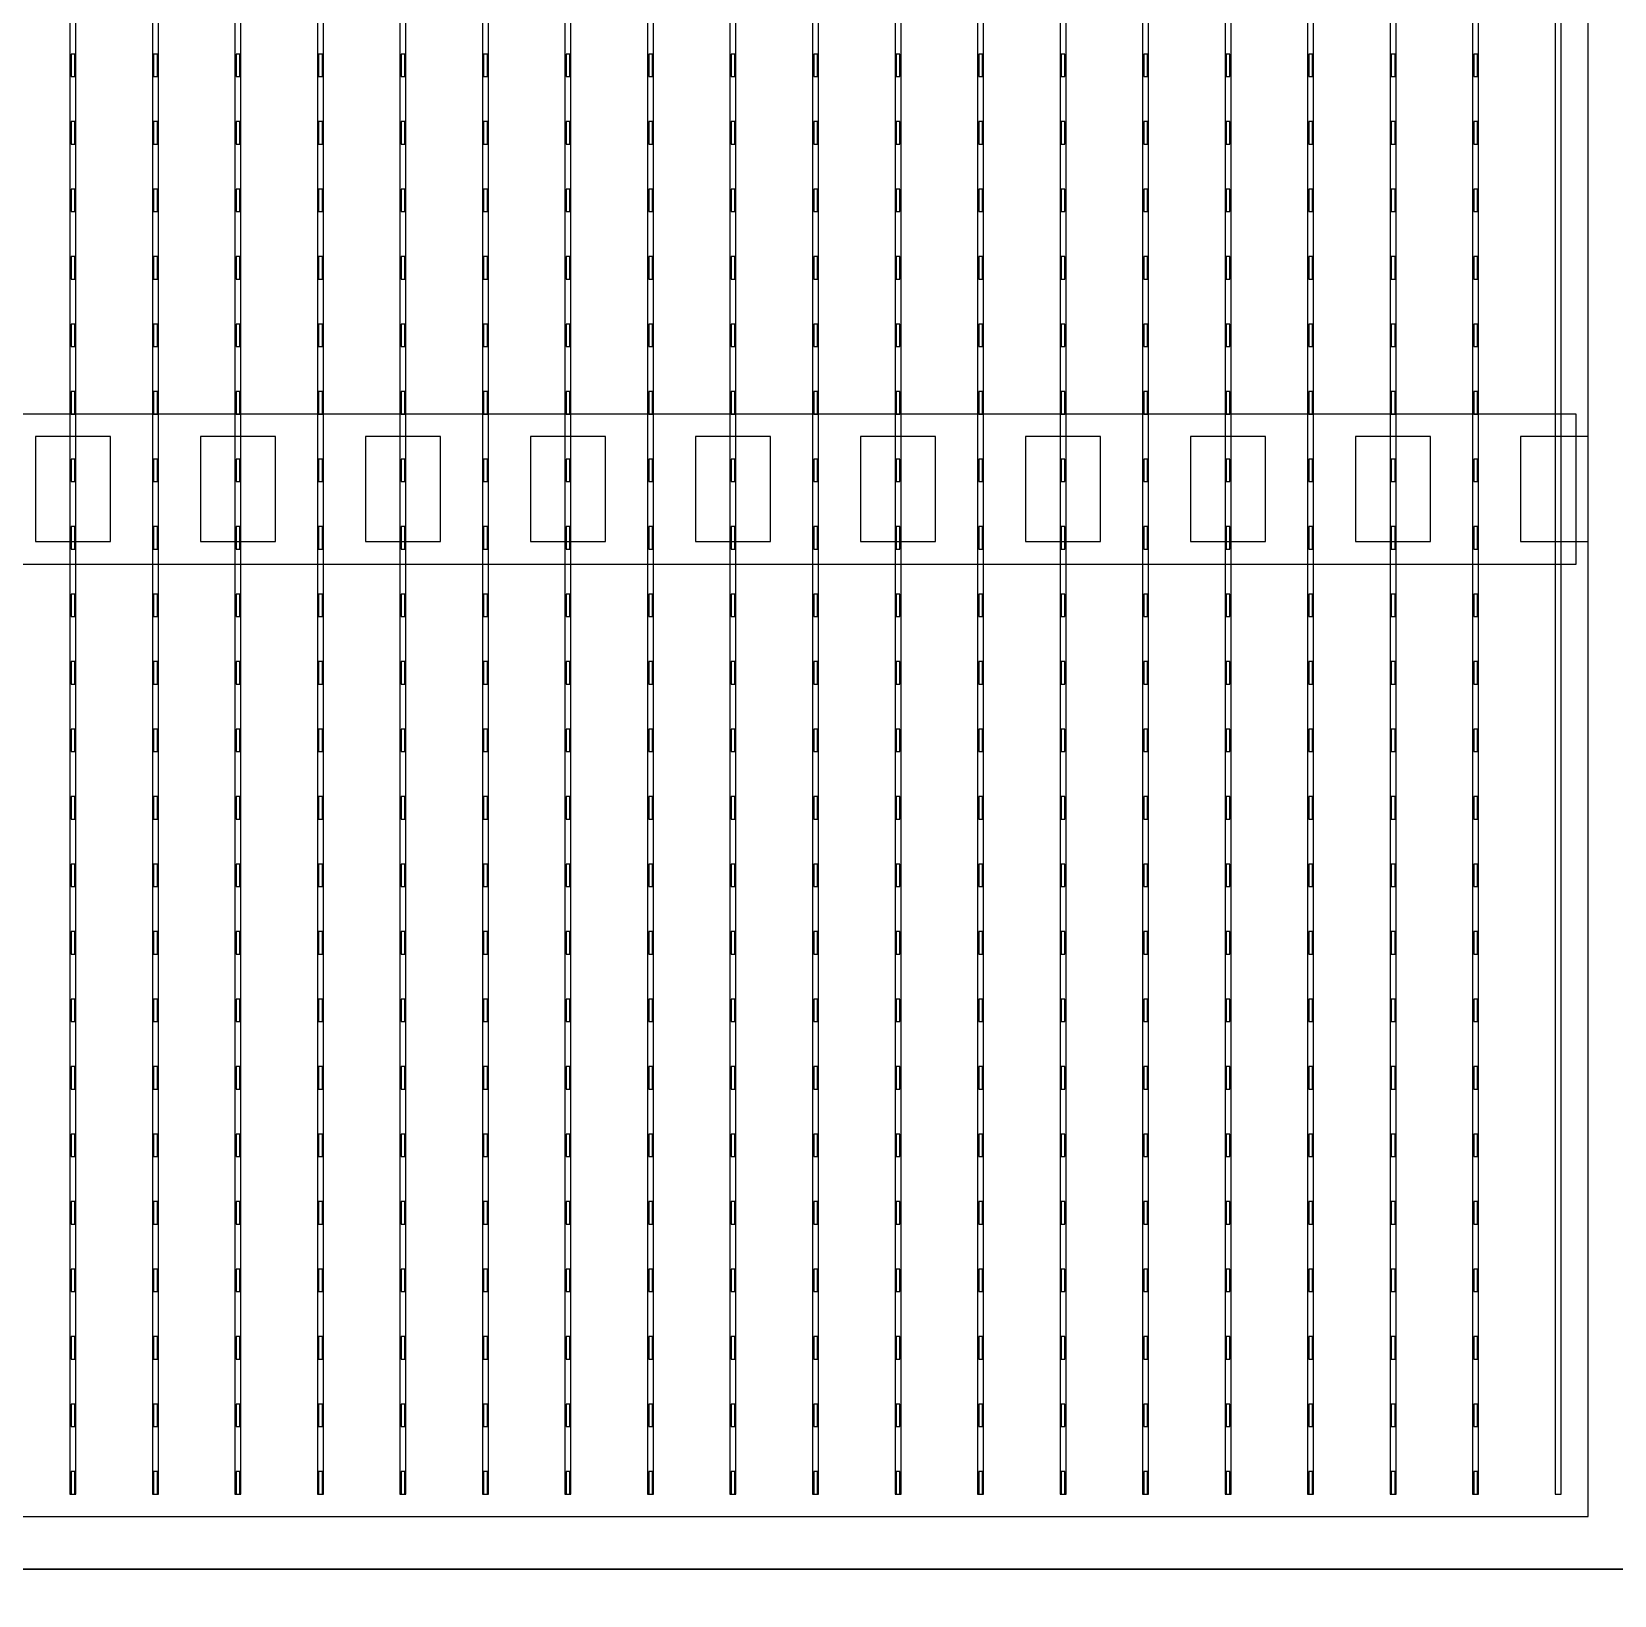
# Model space of a CAD drawing. Header units: millimetres. Extents: x -18 to 142, y -7 to 153.
# Drawn here: x 9.64 to 20.2, y 41.12 to 51.55 of the extents above; entities that cross this region are included whole.
import ezdxf

# ---------------------------------------------------------------- set-up
doc = ezdxf.new("R2010")
doc.units = ezdxf.units.MM
for name, color, linetype in [('BUSBARS', 3, 'Continuous'), ('CELLS', 5, 'Continuous'), ('CONTACT_PADS', 2, 'Continuous'), ('DICING', 4, 'Continuous'), ('FINGERS', 1, 'Continuous'), ('INSULATION', 2, 'Continuous')]:
    doc.layers.add(name, color=color, linetype=linetype)

msp = doc.modelspace()

# ---------------------------------------------------------------- linework, layer by layer
at = {"layer": 'BUSBARS'}
msp.add_lwpolyline([(19.94, 48), (19.94, 49), (-0.1, 49), (-0.1, 48), (19.94, 48)], close=True, dxfattribs=at)
at = {"layer": 'CELLS'}
for points in [[(20.37, 41.3), (20.37, 62.2), (-0.53, 62.2), (-0.53, 41.3), (20.37, 41.3)], [(20.37, 20.4), (20.37, 41.3), (-0.53, 41.3), (-0.53, 20.4), (20.37, 20.4)]]:
    msp.add_lwpolyline(points, close=True, dxfattribs=at)
at = {"layer": 'CONTACT_PADS'}
for points in [[(9.933, 51.25), (9.933, 51.4), (9.908, 51.4), (9.908, 51.25), (9.933, 51.25)], [(10.483, 51.25), (10.483, 51.4), (10.458, 51.4), (10.458, 51.25), (10.483, 51.25)], [(11.033, 51.25), (11.033, 51.4), (11.008, 51.4), (11.008, 51.25), (11.033, 51.25)], [(11.583, 51.25), (11.583, 51.4), (11.558, 51.4), (11.558, 51.25), (11.583, 51.25)], [(12.133, 51.25), (12.133, 51.4), (12.108, 51.4), (12.108, 51.25), (12.133, 51.25)], [(12.683, 51.25), (12.683, 51.4), (12.658, 51.4), (12.658, 51.25), (12.683, 51.25)], [(13.233, 51.25), (13.233, 51.4), (13.208, 51.4), (13.208, 51.25), (13.233, 51.25)], [(13.783, 51.25), (13.783, 51.4), (13.758, 51.4), (13.758, 51.25), (13.783, 51.25)], [(14.333, 51.25), (14.333, 51.4), (14.308, 51.4), (14.308, 51.25), (14.333, 51.25)], [(14.883, 51.25), (14.883, 51.4), (14.858, 51.4), (14.858, 51.25), (14.883, 51.25)], [(15.433, 51.25), (15.433, 51.4), (15.408, 51.4), (15.408, 51.25), (15.433, 51.25)], [(15.983, 51.25), (15.983, 51.4), (15.958, 51.4), (15.958, 51.25), (15.983, 51.25)], [(16.533, 51.25), (16.533, 51.4), (16.508, 51.4), (16.508, 51.25), (16.533, 51.25)], [(17.083, 51.25), (17.083, 51.4), (17.058, 51.4), (17.058, 51.25), (17.083, 51.25)], [(17.633, 51.25), (17.633, 51.4), (17.608, 51.4), (17.608, 51.25), (17.633, 51.25)], [(18.183, 51.25), (18.183, 51.4), (18.158, 51.4), (18.158, 51.25), (18.183, 51.25)], [(18.733, 51.25), (18.733, 51.4), (18.708, 51.4), (18.708, 51.25), (18.733, 51.25)], [(19.283, 51.25), (19.283, 51.4), (19.258, 51.4), (19.258, 51.25), (19.283, 51.25)], [(9.933, 50.8), (9.933, 50.95), (9.908, 50.95), (9.908, 50.8), (9.933, 50.8)], [(10.483, 50.8), (10.483, 50.95), (10.458, 50.95), (10.458, 50.8), (10.483, 50.8)], [(11.033, 50.8), (11.033, 50.95), (11.008, 50.95), (11.008, 50.8), (11.033, 50.8)], [(11.583, 50.8), (11.583, 50.95), (11.558, 50.95), (11.558, 50.8), (11.583, 50.8)], [(12.133, 50.8), (12.133, 50.95), (12.108, 50.95), (12.108, 50.8), (12.133, 50.8)], [(12.683, 50.8), (12.683, 50.95), (12.658, 50.95), (12.658, 50.8), (12.683, 50.8)], [(13.233, 50.8), (13.233, 50.95), (13.208, 50.95), (13.208, 50.8), (13.233, 50.8)], [(13.783, 50.8), (13.783, 50.95), (13.758, 50.95), (13.758, 50.8), (13.783, 50.8)], [(14.333, 50.8), (14.333, 50.95), (14.308, 50.95), (14.308, 50.8), (14.333, 50.8)], [(14.883, 50.8), (14.883, 50.95), (14.858, 50.95), (14.858, 50.8), (14.883, 50.8)], [(15.433, 50.8), (15.433, 50.95), (15.408, 50.95), (15.408, 50.8), (15.433, 50.8)], [(15.983, 50.8), (15.983, 50.95), (15.958, 50.95), (15.958, 50.8), (15.983, 50.8)], [(16.533, 50.8), (16.533, 50.95), (16.508, 50.95), (16.508, 50.8), (16.533, 50.8)], [(17.083, 50.8), (17.083, 50.95), (17.058, 50.95), (17.058, 50.8), (17.083, 50.8)], [(17.633, 50.8), (17.633, 50.95), (17.608, 50.95), (17.608, 50.8), (17.633, 50.8)], [(18.183, 50.8), (18.183, 50.95), (18.158, 50.95), (18.158, 50.8), (18.183, 50.8)], [(18.733, 50.8), (18.733, 50.95), (18.708, 50.95), (18.708, 50.8), (18.733, 50.8)], [(19.283, 50.8), (19.283, 50.95), (19.258, 50.95), (19.258, 50.8), (19.283, 50.8)], [(9.933, 50.35), (9.933, 50.5), (9.908, 50.5), (9.908, 50.35), (9.933, 50.35)], [(10.483, 50.35), (10.483, 50.5), (10.458, 50.5), (10.458, 50.35), (10.483, 50.35)], [(11.033, 50.35), (11.033, 50.5), (11.008, 50.5), (11.008, 50.35), (11.033, 50.35)], [(11.583, 50.35), (11.583, 50.5), (11.558, 50.5), (11.558, 50.35), (11.583, 50.35)], [(12.133, 50.35), (12.133, 50.5), (12.108, 50.5), (12.108, 50.35), (12.133, 50.35)], [(12.683, 50.35), (12.683, 50.5), (12.658, 50.5), (12.658, 50.35), (12.683, 50.35)], [(13.233, 50.35), (13.233, 50.5), (13.208, 50.5), (13.208, 50.35), (13.233, 50.35)], [(13.783, 50.35), (13.783, 50.5), (13.758, 50.5), (13.758, 50.35), (13.783, 50.35)], [(14.333, 50.35), (14.333, 50.5), (14.308, 50.5), (14.308, 50.35), (14.333, 50.35)], [(14.883, 50.35), (14.883, 50.5), (14.858, 50.5), (14.858, 50.35), (14.883, 50.35)], [(15.433, 50.35), (15.433, 50.5), (15.408, 50.5), (15.408, 50.35), (15.433, 50.35)], [(15.983, 50.35), (15.983, 50.5), (15.958, 50.5), (15.958, 50.35), (15.983, 50.35)], [(16.533, 50.35), (16.533, 50.5), (16.508, 50.5), (16.508, 50.35), (16.533, 50.35)], [(17.083, 50.35), (17.083, 50.5), (17.058, 50.5), (17.058, 50.35), (17.083, 50.35)], [(17.633, 50.35), (17.633, 50.5), (17.608, 50.5), (17.608, 50.35), (17.633, 50.35)], [(18.183, 50.35), (18.183, 50.5), (18.158, 50.5), (18.158, 50.35), (18.183, 50.35)], [(18.733, 50.35), (18.733, 50.5), (18.708, 50.5), (18.708, 50.35), (18.733, 50.35)], [(19.283, 50.35), (19.283, 50.5), (19.258, 50.5), (19.258, 50.35), (19.283, 50.35)], [(9.933, 49.9), (9.933, 50.05), (9.908, 50.05), (9.908, 49.9), (9.933, 49.9)], [(10.483, 49.9), (10.483, 50.05), (10.458, 50.05), (10.458, 49.9), (10.483, 49.9)], [(11.033, 49.9), (11.033, 50.05), (11.008, 50.05), (11.008, 49.9), (11.033, 49.9)], [(11.583, 49.9), (11.583, 50.05), (11.558, 50.05), (11.558, 49.9), (11.583, 49.9)], [(12.133, 49.9), (12.133, 50.05), (12.108, 50.05), (12.108, 49.9), (12.133, 49.9)], [(12.683, 49.9), (12.683, 50.05), (12.658, 50.05), (12.658, 49.9), (12.683, 49.9)], [(13.233, 49.9), (13.233, 50.05), (13.208, 50.05), (13.208, 49.9), (13.233, 49.9)], [(13.783, 49.9), (13.783, 50.05), (13.758, 50.05), (13.758, 49.9), (13.783, 49.9)], [(14.333, 49.9), (14.333, 50.05), (14.308, 50.05), (14.308, 49.9), (14.333, 49.9)], [(14.883, 49.9), (14.883, 50.05), (14.858, 50.05), (14.858, 49.9), (14.883, 49.9)], [(15.433, 49.9), (15.433, 50.05), (15.408, 50.05), (15.408, 49.9), (15.433, 49.9)], [(15.983, 49.9), (15.983, 50.05), (15.958, 50.05), (15.958, 49.9), (15.983, 49.9)], [(16.533, 49.9), (16.533, 50.05), (16.508, 50.05), (16.508, 49.9), (16.533, 49.9)], [(17.083, 49.9), (17.083, 50.05), (17.058, 50.05), (17.058, 49.9), (17.083, 49.9)], [(17.633, 49.9), (17.633, 50.05), (17.608, 50.05), (17.608, 49.9), (17.633, 49.9)], [(18.183, 49.9), (18.183, 50.05), (18.158, 50.05), (18.158, 49.9), (18.183, 49.9)], [(18.733, 49.9), (18.733, 50.05), (18.708, 50.05), (18.708, 49.9), (18.733, 49.9)], [(19.283, 49.9), (19.283, 50.05), (19.258, 50.05), (19.258, 49.9), (19.283, 49.9)], [(9.933, 49.45), (9.933, 49.6), (9.908, 49.6), (9.908, 49.45), (9.933, 49.45)], [(10.483, 49.45), (10.483, 49.6), (10.458, 49.6), (10.458, 49.45), (10.483, 49.45)], [(11.033, 49.45), (11.033, 49.6), (11.008, 49.6), (11.008, 49.45), (11.033, 49.45)], [(11.583, 49.45), (11.583, 49.6), (11.558, 49.6), (11.558, 49.45), (11.583, 49.45)], [(12.133, 49.45), (12.133, 49.6), (12.108, 49.6), (12.108, 49.45), (12.133, 49.45)], [(12.683, 49.45), (12.683, 49.6), (12.658, 49.6), (12.658, 49.45), (12.683, 49.45)], [(13.233, 49.45), (13.233, 49.6), (13.208, 49.6), (13.208, 49.45), (13.233, 49.45)], [(13.783, 49.45), (13.783, 49.6), (13.758, 49.6), (13.758, 49.45), (13.783, 49.45)], [(14.333, 49.45), (14.333, 49.6), (14.308, 49.6), (14.308, 49.45), (14.333, 49.45)], [(14.883, 49.45), (14.883, 49.6), (14.858, 49.6), (14.858, 49.45), (14.883, 49.45)], [(15.433, 49.45), (15.433, 49.6), (15.408, 49.6), (15.408, 49.45), (15.433, 49.45)], [(15.983, 49.45), (15.983, 49.6), (15.958, 49.6), (15.958, 49.45), (15.983, 49.45)], [(16.533, 49.45), (16.533, 49.6), (16.508, 49.6), (16.508, 49.45), (16.533, 49.45)], [(17.083, 49.45), (17.083, 49.6), (17.058, 49.6), (17.058, 49.45), (17.083, 49.45)], [(17.633, 49.45), (17.633, 49.6), (17.608, 49.6), (17.608, 49.45), (17.633, 49.45)], [(18.183, 49.45), (18.183, 49.6), (18.158, 49.6), (18.158, 49.45), (18.183, 49.45)], [(18.733, 49.45), (18.733, 49.6), (18.708, 49.6), (18.708, 49.45), (18.733, 49.45)], [(19.283, 49.45), (19.283, 49.6), (19.258, 49.6), (19.258, 49.45), (19.283, 49.45)], [(9.933, 49), (9.933, 49.15), (9.908, 49.15), (9.908, 49), (9.933, 49)], [(10.483, 49), (10.483, 49.15), (10.458, 49.15), (10.458, 49), (10.483, 49)], [(11.033, 49), (11.033, 49.15), (11.008, 49.15), (11.008, 49), (11.033, 49)], [(11.583, 49), (11.583, 49.15), (11.558, 49.15), (11.558, 49), (11.583, 49)], [(12.133, 49), (12.133, 49.15), (12.108, 49.15), (12.108, 49), (12.133, 49)], [(12.683, 49), (12.683, 49.15), (12.658, 49.15), (12.658, 49), (12.683, 49)], [(13.233, 49), (13.233, 49.15), (13.208, 49.15), (13.208, 49), (13.233, 49)], [(13.783, 49), (13.783, 49.15), (13.758, 49.15), (13.758, 49), (13.783, 49)], [(14.333, 49), (14.333, 49.15), (14.308, 49.15), (14.308, 49), (14.333, 49)], [(14.883, 49), (14.883, 49.15), (14.858, 49.15), (14.858, 49), (14.883, 49)], [(15.433, 49), (15.433, 49.15), (15.408, 49.15), (15.408, 49), (15.433, 49)], [(15.983, 49), (15.983, 49.15), (15.958, 49.15), (15.958, 49), (15.983, 49)], [(16.533, 49), (16.533, 49.15), (16.508, 49.15), (16.508, 49), (16.533, 49)], [(17.083, 49), (17.083, 49.15), (17.058, 49.15), (17.058, 49), (17.083, 49)], [(17.633, 49), (17.633, 49.15), (17.608, 49.15), (17.608, 49), (17.633, 49)], [(18.183, 49), (18.183, 49.15), (18.158, 49.15), (18.158, 49), (18.183, 49)], [(18.733, 49), (18.733, 49.15), (18.708, 49.15), (18.708, 49), (18.733, 49)], [(19.283, 49), (19.283, 49.15), (19.258, 49.15), (19.258, 49), (19.283, 49)], [(9.933, 48.55), (9.933, 48.7), (9.908, 48.7), (9.908, 48.55), (9.933, 48.55)], [(10.483, 48.55), (10.483, 48.7), (10.458, 48.7), (10.458, 48.55), (10.483, 48.55)], [(11.033, 48.55), (11.033, 48.7), (11.008, 48.7), (11.008, 48.55), (11.033, 48.55)], [(11.583, 48.55), (11.583, 48.7), (11.558, 48.7), (11.558, 48.55), (11.583, 48.55)], [(12.133, 48.55), (12.133, 48.7), (12.108, 48.7), (12.108, 48.55), (12.133, 48.55)], [(12.683, 48.55), (12.683, 48.7), (12.658, 48.7), (12.658, 48.55), (12.683, 48.55)], [(13.233, 48.55), (13.233, 48.7), (13.208, 48.7), (13.208, 48.55), (13.233, 48.55)], [(13.783, 48.55), (13.783, 48.7), (13.758, 48.7), (13.758, 48.55), (13.783, 48.55)], [(14.333, 48.55), (14.333, 48.7), (14.308, 48.7), (14.308, 48.55), (14.333, 48.55)], [(14.883, 48.55), (14.883, 48.7), (14.858, 48.7), (14.858, 48.55), (14.883, 48.55)], [(15.433, 48.55), (15.433, 48.7), (15.408, 48.7), (15.408, 48.55), (15.433, 48.55)], [(15.983, 48.55), (15.983, 48.7), (15.958, 48.7), (15.958, 48.55), (15.983, 48.55)], [(16.533, 48.55), (16.533, 48.7), (16.508, 48.7), (16.508, 48.55), (16.533, 48.55)], [(17.083, 48.55), (17.083, 48.7), (17.058, 48.7), (17.058, 48.55), (17.083, 48.55)], [(17.633, 48.55), (17.633, 48.7), (17.608, 48.7), (17.608, 48.55), (17.633, 48.55)], [(18.183, 48.55), (18.183, 48.7), (18.158, 48.7), (18.158, 48.55), (18.183, 48.55)], [(18.733, 48.55), (18.733, 48.7), (18.708, 48.7), (18.708, 48.55), (18.733, 48.55)], [(19.283, 48.55), (19.283, 48.7), (19.258, 48.7), (19.258, 48.55), (19.283, 48.55)], [(9.933, 48.1), (9.933, 48.25), (9.908, 48.25), (9.908, 48.1), (9.933, 48.1)], [(10.483, 48.1), (10.483, 48.25), (10.458, 48.25), (10.458, 48.1), (10.483, 48.1)], [(11.033, 48.1), (11.033, 48.25), (11.008, 48.25), (11.008, 48.1), (11.033, 48.1)], [(11.583, 48.1), (11.583, 48.25), (11.558, 48.25), (11.558, 48.1), (11.583, 48.1)], [(12.133, 48.1), (12.133, 48.25), (12.108, 48.25), (12.108, 48.1), (12.133, 48.1)], [(12.683, 48.1), (12.683, 48.25), (12.658, 48.25), (12.658, 48.1), (12.683, 48.1)], [(13.233, 48.1), (13.233, 48.25), (13.208, 48.25), (13.208, 48.1), (13.233, 48.1)], [(13.783, 48.1), (13.783, 48.25), (13.758, 48.25), (13.758, 48.1), (13.783, 48.1)], [(14.333, 48.1), (14.333, 48.25), (14.308, 48.25), (14.308, 48.1), (14.333, 48.1)], [(14.883, 48.1), (14.883, 48.25), (14.858, 48.25), (14.858, 48.1), (14.883, 48.1)], [(15.433, 48.1), (15.433, 48.25), (15.408, 48.25), (15.408, 48.1), (15.433, 48.1)], [(15.983, 48.1), (15.983, 48.25), (15.958, 48.25), (15.958, 48.1), (15.983, 48.1)], [(16.533, 48.1), (16.533, 48.25), (16.508, 48.25), (16.508, 48.1), (16.533, 48.1)], [(17.083, 48.1), (17.083, 48.25), (17.058, 48.25), (17.058, 48.1), (17.083, 48.1)], [(17.633, 48.1), (17.633, 48.25), (17.608, 48.25), (17.608, 48.1), (17.633, 48.1)], [(18.183, 48.1), (18.183, 48.25), (18.158, 48.25), (18.158, 48.1), (18.183, 48.1)], [(18.733, 48.1), (18.733, 48.25), (18.708, 48.25), (18.708, 48.1), (18.733, 48.1)], [(19.283, 48.1), (19.283, 48.25), (19.258, 48.25), (19.258, 48.1), (19.283, 48.1)], [(9.933, 47.65), (9.933, 47.8), (9.908, 47.8), (9.908, 47.65), (9.933, 47.65)], [(10.483, 47.65), (10.483, 47.8), (10.458, 47.8), (10.458, 47.65), (10.483, 47.65)], [(11.033, 47.65), (11.033, 47.8), (11.008, 47.8), (11.008, 47.65), (11.033, 47.65)], [(11.583, 47.65), (11.583, 47.8), (11.558, 47.8), (11.558, 47.65), (11.583, 47.65)], [(12.133, 47.65), (12.133, 47.8), (12.108, 47.8), (12.108, 47.65), (12.133, 47.65)], [(12.683, 47.65), (12.683, 47.8), (12.658, 47.8), (12.658, 47.65), (12.683, 47.65)], [(13.233, 47.65), (13.233, 47.8), (13.208, 47.8), (13.208, 47.65), (13.233, 47.65)], [(13.783, 47.65), (13.783, 47.8), (13.758, 47.8), (13.758, 47.65), (13.783, 47.65)], [(14.333, 47.65), (14.333, 47.8), (14.308, 47.8), (14.308, 47.65), (14.333, 47.65)], [(14.883, 47.65), (14.883, 47.8), (14.858, 47.8), (14.858, 47.65), (14.883, 47.65)], [(15.433, 47.65), (15.433, 47.8), (15.408, 47.8), (15.408, 47.65), (15.433, 47.65)], [(15.983, 47.65), (15.983, 47.8), (15.958, 47.8), (15.958, 47.65), (15.983, 47.65)], [(16.533, 47.65), (16.533, 47.8), (16.508, 47.8), (16.508, 47.65), (16.533, 47.65)], [(17.083, 47.65), (17.083, 47.8), (17.058, 47.8), (17.058, 47.65), (17.083, 47.65)], [(17.633, 47.65), (17.633, 47.8), (17.608, 47.8), (17.608, 47.65), (17.633, 47.65)], [(18.183, 47.65), (18.183, 47.8), (18.158, 47.8), (18.158, 47.65), (18.183, 47.65)], [(18.733, 47.65), (18.733, 47.8), (18.708, 47.8), (18.708, 47.65), (18.733, 47.65)], [(19.283, 47.65), (19.283, 47.8), (19.258, 47.8), (19.258, 47.65), (19.283, 47.65)], [(9.933, 47.2), (9.933, 47.35), (9.908, 47.35), (9.908, 47.2), (9.933, 47.2)], [(10.483, 47.2), (10.483, 47.35), (10.458, 47.35), (10.458, 47.2), (10.483, 47.2)], [(11.033, 47.2), (11.033, 47.35), (11.008, 47.35), (11.008, 47.2), (11.033, 47.2)], [(11.583, 47.2), (11.583, 47.35), (11.558, 47.35), (11.558, 47.2), (11.583, 47.2)], [(12.133, 47.2), (12.133, 47.35), (12.108, 47.35), (12.108, 47.2), (12.133, 47.2)], [(12.683, 47.2), (12.683, 47.35), (12.658, 47.35), (12.658, 47.2), (12.683, 47.2)], [(13.233, 47.2), (13.233, 47.35), (13.208, 47.35), (13.208, 47.2), (13.233, 47.2)], [(13.783, 47.2), (13.783, 47.35), (13.758, 47.35), (13.758, 47.2), (13.783, 47.2)], [(14.333, 47.2), (14.333, 47.35), (14.308, 47.35), (14.308, 47.2), (14.333, 47.2)], [(14.883, 47.2), (14.883, 47.35), (14.858, 47.35), (14.858, 47.2), (14.883, 47.2)], [(15.433, 47.2), (15.433, 47.35), (15.408, 47.35), (15.408, 47.2), (15.433, 47.2)], [(15.983, 47.2), (15.983, 47.35), (15.958, 47.35), (15.958, 47.2), (15.983, 47.2)], [(16.533, 47.2), (16.533, 47.35), (16.508, 47.35), (16.508, 47.2), (16.533, 47.2)], [(17.083, 47.2), (17.083, 47.35), (17.058, 47.35), (17.058, 47.2), (17.083, 47.2)], [(17.633, 47.2), (17.633, 47.35), (17.608, 47.35), (17.608, 47.2), (17.633, 47.2)], [(18.183, 47.2), (18.183, 47.35), (18.158, 47.35), (18.158, 47.2), (18.183, 47.2)], [(18.733, 47.2), (18.733, 47.35), (18.708, 47.35), (18.708, 47.2), (18.733, 47.2)], [(19.283, 47.2), (19.283, 47.35), (19.258, 47.35), (19.258, 47.2), (19.283, 47.2)], [(9.933, 46.75), (9.933, 46.9), (9.908, 46.9), (9.908, 46.75), (9.933, 46.75)], [(10.483, 46.75), (10.483, 46.9), (10.458, 46.9), (10.458, 46.75), (10.483, 46.75)], [(11.033, 46.75), (11.033, 46.9), (11.008, 46.9), (11.008, 46.75), (11.033, 46.75)], [(11.583, 46.75), (11.583, 46.9), (11.558, 46.9), (11.558, 46.75), (11.583, 46.75)], [(12.133, 46.75), (12.133, 46.9), (12.108, 46.9), (12.108, 46.75), (12.133, 46.75)], [(12.683, 46.75), (12.683, 46.9), (12.658, 46.9), (12.658, 46.75), (12.683, 46.75)], [(13.233, 46.75), (13.233, 46.9), (13.208, 46.9), (13.208, 46.75), (13.233, 46.75)], [(13.783, 46.75), (13.783, 46.9), (13.758, 46.9), (13.758, 46.75), (13.783, 46.75)], [(14.333, 46.75), (14.333, 46.9), (14.308, 46.9), (14.308, 46.75), (14.333, 46.75)], [(14.883, 46.75), (14.883, 46.9), (14.858, 46.9), (14.858, 46.75), (14.883, 46.75)], [(15.433, 46.75), (15.433, 46.9), (15.408, 46.9), (15.408, 46.75), (15.433, 46.75)], [(15.983, 46.75), (15.983, 46.9), (15.958, 46.9), (15.958, 46.75), (15.983, 46.75)], [(16.533, 46.75), (16.533, 46.9), (16.508, 46.9), (16.508, 46.75), (16.533, 46.75)], [(17.083, 46.75), (17.083, 46.9), (17.058, 46.9), (17.058, 46.75), (17.083, 46.75)], [(17.633, 46.75), (17.633, 46.9), (17.608, 46.9), (17.608, 46.75), (17.633, 46.75)], [(18.183, 46.75), (18.183, 46.9), (18.158, 46.9), (18.158, 46.75), (18.183, 46.75)], [(18.733, 46.75), (18.733, 46.9), (18.708, 46.9), (18.708, 46.75), (18.733, 46.75)], [(19.283, 46.75), (19.283, 46.9), (19.258, 46.9), (19.258, 46.75), (19.283, 46.75)], [(9.933, 46.3), (9.933, 46.45), (9.908, 46.45), (9.908, 46.3), (9.933, 46.3)], [(10.483, 46.3), (10.483, 46.45), (10.458, 46.45), (10.458, 46.3), (10.483, 46.3)], [(11.033, 46.3), (11.033, 46.45), (11.008, 46.45), (11.008, 46.3), (11.033, 46.3)], [(11.583, 46.3), (11.583, 46.45), (11.558, 46.45), (11.558, 46.3), (11.583, 46.3)], [(12.133, 46.3), (12.133, 46.45), (12.108, 46.45), (12.108, 46.3), (12.133, 46.3)], [(12.683, 46.3), (12.683, 46.45), (12.658, 46.45), (12.658, 46.3), (12.683, 46.3)], [(13.233, 46.3), (13.233, 46.45), (13.208, 46.45), (13.208, 46.3), (13.233, 46.3)], [(13.783, 46.3), (13.783, 46.45), (13.758, 46.45), (13.758, 46.3), (13.783, 46.3)], [(14.333, 46.3), (14.333, 46.45), (14.308, 46.45), (14.308, 46.3), (14.333, 46.3)], [(14.883, 46.3), (14.883, 46.45), (14.858, 46.45), (14.858, 46.3), (14.883, 46.3)], [(15.433, 46.3), (15.433, 46.45), (15.408, 46.45), (15.408, 46.3), (15.433, 46.3)], [(15.983, 46.3), (15.983, 46.45), (15.958, 46.45), (15.958, 46.3), (15.983, 46.3)], [(16.533, 46.3), (16.533, 46.45), (16.508, 46.45), (16.508, 46.3), (16.533, 46.3)], [(17.083, 46.3), (17.083, 46.45), (17.058, 46.45), (17.058, 46.3), (17.083, 46.3)], [(17.633, 46.3), (17.633, 46.45), (17.608, 46.45), (17.608, 46.3), (17.633, 46.3)], [(18.183, 46.3), (18.183, 46.45), (18.158, 46.45), (18.158, 46.3), (18.183, 46.3)], [(18.733, 46.3), (18.733, 46.45), (18.708, 46.45), (18.708, 46.3), (18.733, 46.3)], [(19.283, 46.3), (19.283, 46.45), (19.258, 46.45), (19.258, 46.3), (19.283, 46.3)], [(9.933, 45.85), (9.933, 46), (9.908, 46), (9.908, 45.85), (9.933, 45.85)], [(10.483, 45.85), (10.483, 46), (10.458, 46), (10.458, 45.85), (10.483, 45.85)], [(11.033, 45.85), (11.033, 46), (11.008, 46), (11.008, 45.85), (11.033, 45.85)], [(11.583, 45.85), (11.583, 46), (11.558, 46), (11.558, 45.85), (11.583, 45.85)], [(12.133, 45.85), (12.133, 46), (12.108, 46), (12.108, 45.85), (12.133, 45.85)], [(12.683, 45.85), (12.683, 46), (12.658, 46), (12.658, 45.85), (12.683, 45.85)], [(13.233, 45.85), (13.233, 46), (13.208, 46), (13.208, 45.85), (13.233, 45.85)], [(13.783, 45.85), (13.783, 46), (13.758, 46), (13.758, 45.85), (13.783, 45.85)], [(14.333, 45.85), (14.333, 46), (14.308, 46), (14.308, 45.85), (14.333, 45.85)], [(14.883, 45.85), (14.883, 46), (14.858, 46), (14.858, 45.85), (14.883, 45.85)], [(15.433, 45.85), (15.433, 46), (15.408, 46), (15.408, 45.85), (15.433, 45.85)], [(15.983, 45.85), (15.983, 46), (15.958, 46), (15.958, 45.85), (15.983, 45.85)], [(16.533, 45.85), (16.533, 46), (16.508, 46), (16.508, 45.85), (16.533, 45.85)], [(17.083, 45.85), (17.083, 46), (17.058, 46), (17.058, 45.85), (17.083, 45.85)], [(17.633, 45.85), (17.633, 46), (17.608, 46), (17.608, 45.85), (17.633, 45.85)], [(18.183, 45.85), (18.183, 46), (18.158, 46), (18.158, 45.85), (18.183, 45.85)], [(18.733, 45.85), (18.733, 46), (18.708, 46), (18.708, 45.85), (18.733, 45.85)], [(19.283, 45.85), (19.283, 46), (19.258, 46), (19.258, 45.85), (19.283, 45.85)], [(9.933, 45.4), (9.933, 45.55), (9.908, 45.55), (9.908, 45.4), (9.933, 45.4)], [(10.483, 45.4), (10.483, 45.55), (10.458, 45.55), (10.458, 45.4), (10.483, 45.4)], [(11.033, 45.4), (11.033, 45.55), (11.008, 45.55), (11.008, 45.4), (11.033, 45.4)], [(11.583, 45.4), (11.583, 45.55), (11.558, 45.55), (11.558, 45.4), (11.583, 45.4)], [(12.133, 45.4), (12.133, 45.55), (12.108, 45.55), (12.108, 45.4), (12.133, 45.4)], [(12.683, 45.4), (12.683, 45.55), (12.658, 45.55), (12.658, 45.4), (12.683, 45.4)], [(13.233, 45.4), (13.233, 45.55), (13.208, 45.55), (13.208, 45.4), (13.233, 45.4)], [(13.783, 45.4), (13.783, 45.55), (13.758, 45.55), (13.758, 45.4), (13.783, 45.4)], [(14.333, 45.4), (14.333, 45.55), (14.308, 45.55), (14.308, 45.4), (14.333, 45.4)], [(14.883, 45.4), (14.883, 45.55), (14.858, 45.55), (14.858, 45.4), (14.883, 45.4)], [(15.433, 45.4), (15.433, 45.55), (15.408, 45.55), (15.408, 45.4), (15.433, 45.4)], [(15.983, 45.4), (15.983, 45.55), (15.958, 45.55), (15.958, 45.4), (15.983, 45.4)], [(16.533, 45.4), (16.533, 45.55), (16.508, 45.55), (16.508, 45.4), (16.533, 45.4)], [(17.083, 45.4), (17.083, 45.55), (17.058, 45.55), (17.058, 45.4), (17.083, 45.4)], [(17.633, 45.4), (17.633, 45.55), (17.608, 45.55), (17.608, 45.4), (17.633, 45.4)], [(18.183, 45.4), (18.183, 45.55), (18.158, 45.55), (18.158, 45.4), (18.183, 45.4)], [(18.733, 45.4), (18.733, 45.55), (18.708, 45.55), (18.708, 45.4), (18.733, 45.4)], [(19.283, 45.4), (19.283, 45.55), (19.258, 45.55), (19.258, 45.4), (19.283, 45.4)], [(9.933, 44.95), (9.933, 45.1), (9.908, 45.1), (9.908, 44.95), (9.933, 44.95)], [(10.483, 44.95), (10.483, 45.1), (10.458, 45.1), (10.458, 44.95), (10.483, 44.95)], [(11.033, 44.95), (11.033, 45.1), (11.008, 45.1), (11.008, 44.95), (11.033, 44.95)], [(11.583, 44.95), (11.583, 45.1), (11.558, 45.1), (11.558, 44.95), (11.583, 44.95)], [(12.133, 44.95), (12.133, 45.1), (12.108, 45.1), (12.108, 44.95), (12.133, 44.95)], [(12.683, 44.95), (12.683, 45.1), (12.658, 45.1), (12.658, 44.95), (12.683, 44.95)], [(13.233, 44.95), (13.233, 45.1), (13.208, 45.1), (13.208, 44.95), (13.233, 44.95)], [(13.783, 44.95), (13.783, 45.1), (13.758, 45.1), (13.758, 44.95), (13.783, 44.95)], [(14.333, 44.95), (14.333, 45.1), (14.308, 45.1), (14.308, 44.95), (14.333, 44.95)], [(14.883, 44.95), (14.883, 45.1), (14.858, 45.1), (14.858, 44.95), (14.883, 44.95)], [(15.433, 44.95), (15.433, 45.1), (15.408, 45.1), (15.408, 44.95), (15.433, 44.95)], [(15.983, 44.95), (15.983, 45.1), (15.958, 45.1), (15.958, 44.95), (15.983, 44.95)], [(16.533, 44.95), (16.533, 45.1), (16.508, 45.1), (16.508, 44.95), (16.533, 44.95)], [(17.083, 44.95), (17.083, 45.1), (17.058, 45.1), (17.058, 44.95), (17.083, 44.95)], [(17.633, 44.95), (17.633, 45.1), (17.608, 45.1), (17.608, 44.95), (17.633, 44.95)], [(18.183, 44.95), (18.183, 45.1), (18.158, 45.1), (18.158, 44.95), (18.183, 44.95)], [(18.733, 44.95), (18.733, 45.1), (18.708, 45.1), (18.708, 44.95), (18.733, 44.95)], [(19.283, 44.95), (19.283, 45.1), (19.258, 45.1), (19.258, 44.95), (19.283, 44.95)], [(9.933, 44.5), (9.933, 44.65), (9.908, 44.65), (9.908, 44.5), (9.933, 44.5)], [(10.483, 44.5), (10.483, 44.65), (10.458, 44.65), (10.458, 44.5), (10.483, 44.5)], [(11.033, 44.5), (11.033, 44.65), (11.008, 44.65), (11.008, 44.5), (11.033, 44.5)], [(11.583, 44.5), (11.583, 44.65), (11.558, 44.65), (11.558, 44.5), (11.583, 44.5)], [(12.133, 44.5), (12.133, 44.65), (12.108, 44.65), (12.108, 44.5), (12.133, 44.5)], [(12.683, 44.5), (12.683, 44.65), (12.658, 44.65), (12.658, 44.5), (12.683, 44.5)], [(13.233, 44.5), (13.233, 44.65), (13.208, 44.65), (13.208, 44.5), (13.233, 44.5)], [(13.783, 44.5), (13.783, 44.65), (13.758, 44.65), (13.758, 44.5), (13.783, 44.5)], [(14.333, 44.5), (14.333, 44.65), (14.308, 44.65), (14.308, 44.5), (14.333, 44.5)], [(14.883, 44.5), (14.883, 44.65), (14.858, 44.65), (14.858, 44.5), (14.883, 44.5)], [(15.433, 44.5), (15.433, 44.65), (15.408, 44.65), (15.408, 44.5), (15.433, 44.5)], [(15.983, 44.5), (15.983, 44.65), (15.958, 44.65), (15.958, 44.5), (15.983, 44.5)], [(16.533, 44.5), (16.533, 44.65), (16.508, 44.65), (16.508, 44.5), (16.533, 44.5)], [(17.083, 44.5), (17.083, 44.65), (17.058, 44.65), (17.058, 44.5), (17.083, 44.5)], [(17.633, 44.5), (17.633, 44.65), (17.608, 44.65), (17.608, 44.5), (17.633, 44.5)], [(18.183, 44.5), (18.183, 44.65), (18.158, 44.65), (18.158, 44.5), (18.183, 44.5)], [(18.733, 44.5), (18.733, 44.65), (18.708, 44.65), (18.708, 44.5), (18.733, 44.5)], [(19.283, 44.5), (19.283, 44.65), (19.258, 44.65), (19.258, 44.5), (19.283, 44.5)], [(9.933, 44.05), (9.933, 44.2), (9.908, 44.2), (9.908, 44.05), (9.933, 44.05)], [(10.483, 44.05), (10.483, 44.2), (10.458, 44.2), (10.458, 44.05), (10.483, 44.05)], [(11.033, 44.05), (11.033, 44.2), (11.008, 44.2), (11.008, 44.05), (11.033, 44.05)], [(11.583, 44.05), (11.583, 44.2), (11.558, 44.2), (11.558, 44.05), (11.583, 44.05)], [(12.133, 44.05), (12.133, 44.2), (12.108, 44.2), (12.108, 44.05), (12.133, 44.05)], [(12.683, 44.05), (12.683, 44.2), (12.658, 44.2), (12.658, 44.05), (12.683, 44.05)], [(13.233, 44.05), (13.233, 44.2), (13.208, 44.2), (13.208, 44.05), (13.233, 44.05)], [(13.783, 44.05), (13.783, 44.2), (13.758, 44.2), (13.758, 44.05), (13.783, 44.05)], [(14.333, 44.05), (14.333, 44.2), (14.308, 44.2), (14.308, 44.05), (14.333, 44.05)], [(14.883, 44.05), (14.883, 44.2), (14.858, 44.2), (14.858, 44.05), (14.883, 44.05)], [(15.433, 44.05), (15.433, 44.2), (15.408, 44.2), (15.408, 44.05), (15.433, 44.05)], [(15.983, 44.05), (15.983, 44.2), (15.958, 44.2), (15.958, 44.05), (15.983, 44.05)], [(16.533, 44.05), (16.533, 44.2), (16.508, 44.2), (16.508, 44.05), (16.533, 44.05)], [(17.083, 44.05), (17.083, 44.2), (17.058, 44.2), (17.058, 44.05), (17.083, 44.05)], [(17.633, 44.05), (17.633, 44.2), (17.608, 44.2), (17.608, 44.05), (17.633, 44.05)], [(18.183, 44.05), (18.183, 44.2), (18.158, 44.2), (18.158, 44.05), (18.183, 44.05)], [(18.733, 44.05), (18.733, 44.2), (18.708, 44.2), (18.708, 44.05), (18.733, 44.05)], [(19.283, 44.05), (19.283, 44.2), (19.258, 44.2), (19.258, 44.05), (19.283, 44.05)], [(9.933, 43.6), (9.933, 43.75), (9.908, 43.75), (9.908, 43.6), (9.933, 43.6)], [(10.483, 43.6), (10.483, 43.75), (10.458, 43.75), (10.458, 43.6), (10.483, 43.6)], [(11.033, 43.6), (11.033, 43.75), (11.008, 43.75), (11.008, 43.6), (11.033, 43.6)], [(11.583, 43.6), (11.583, 43.75), (11.558, 43.75), (11.558, 43.6), (11.583, 43.6)], [(12.133, 43.6), (12.133, 43.75), (12.108, 43.75), (12.108, 43.6), (12.133, 43.6)], [(12.683, 43.6), (12.683, 43.75), (12.658, 43.75), (12.658, 43.6), (12.683, 43.6)], [(13.233, 43.6), (13.233, 43.75), (13.208, 43.75), (13.208, 43.6), (13.233, 43.6)], [(13.783, 43.6), (13.783, 43.75), (13.758, 43.75), (13.758, 43.6), (13.783, 43.6)], [(14.333, 43.6), (14.333, 43.75), (14.308, 43.75), (14.308, 43.6), (14.333, 43.6)], [(14.883, 43.6), (14.883, 43.75), (14.858, 43.75), (14.858, 43.6), (14.883, 43.6)], [(15.433, 43.6), (15.433, 43.75), (15.408, 43.75), (15.408, 43.6), (15.433, 43.6)], [(15.983, 43.6), (15.983, 43.75), (15.958, 43.75), (15.958, 43.6), (15.983, 43.6)], [(16.533, 43.6), (16.533, 43.75), (16.508, 43.75), (16.508, 43.6), (16.533, 43.6)], [(17.083, 43.6), (17.083, 43.75), (17.058, 43.75), (17.058, 43.6), (17.083, 43.6)], [(17.633, 43.6), (17.633, 43.75), (17.608, 43.75), (17.608, 43.6), (17.633, 43.6)], [(18.183, 43.6), (18.183, 43.75), (18.158, 43.75), (18.158, 43.6), (18.183, 43.6)], [(18.733, 43.6), (18.733, 43.75), (18.708, 43.75), (18.708, 43.6), (18.733, 43.6)], [(19.283, 43.6), (19.283, 43.75), (19.258, 43.75), (19.258, 43.6), (19.283, 43.6)], [(9.933, 43.15), (9.933, 43.3), (9.908, 43.3), (9.908, 43.15), (9.933, 43.15)], [(10.483, 43.15), (10.483, 43.3), (10.458, 43.3), (10.458, 43.15), (10.483, 43.15)], [(11.033, 43.15), (11.033, 43.3), (11.008, 43.3), (11.008, 43.15), (11.033, 43.15)], [(11.583, 43.15), (11.583, 43.3), (11.558, 43.3), (11.558, 43.15), (11.583, 43.15)], [(12.133, 43.15), (12.133, 43.3), (12.108, 43.3), (12.108, 43.15), (12.133, 43.15)], [(12.683, 43.15), (12.683, 43.3), (12.658, 43.3), (12.658, 43.15), (12.683, 43.15)], [(13.233, 43.15), (13.233, 43.3), (13.208, 43.3), (13.208, 43.15), (13.233, 43.15)], [(13.783, 43.15), (13.783, 43.3), (13.758, 43.3), (13.758, 43.15), (13.783, 43.15)], [(14.333, 43.15), (14.333, 43.3), (14.308, 43.3), (14.308, 43.15), (14.333, 43.15)], [(14.883, 43.15), (14.883, 43.3), (14.858, 43.3), (14.858, 43.15), (14.883, 43.15)], [(15.433, 43.15), (15.433, 43.3), (15.408, 43.3), (15.408, 43.15), (15.433, 43.15)], [(15.983, 43.15), (15.983, 43.3), (15.958, 43.3), (15.958, 43.15), (15.983, 43.15)], [(16.533, 43.15), (16.533, 43.3), (16.508, 43.3), (16.508, 43.15), (16.533, 43.15)], [(17.083, 43.15), (17.083, 43.3), (17.058, 43.3), (17.058, 43.15), (17.083, 43.15)], [(17.633, 43.15), (17.633, 43.3), (17.608, 43.3), (17.608, 43.15), (17.633, 43.15)], [(18.183, 43.15), (18.183, 43.3), (18.158, 43.3), (18.158, 43.15), (18.183, 43.15)], [(18.733, 43.15), (18.733, 43.3), (18.708, 43.3), (18.708, 43.15), (18.733, 43.15)], [(19.283, 43.15), (19.283, 43.3), (19.258, 43.3), (19.258, 43.15), (19.283, 43.15)], [(9.933, 42.7), (9.933, 42.85), (9.908, 42.85), (9.908, 42.7), (9.933, 42.7)], [(10.483, 42.7), (10.483, 42.85), (10.458, 42.85), (10.458, 42.7), (10.483, 42.7)], [(11.033, 42.7), (11.033, 42.85), (11.008, 42.85), (11.008, 42.7), (11.033, 42.7)], [(11.583, 42.7), (11.583, 42.85), (11.558, 42.85), (11.558, 42.7), (11.583, 42.7)], [(12.133, 42.7), (12.133, 42.85), (12.108, 42.85), (12.108, 42.7), (12.133, 42.7)], [(12.683, 42.7), (12.683, 42.85), (12.658, 42.85), (12.658, 42.7), (12.683, 42.7)], [(13.233, 42.7), (13.233, 42.85), (13.208, 42.85), (13.208, 42.7), (13.233, 42.7)], [(13.783, 42.7), (13.783, 42.85), (13.758, 42.85), (13.758, 42.7), (13.783, 42.7)], [(14.333, 42.7), (14.333, 42.85), (14.308, 42.85), (14.308, 42.7), (14.333, 42.7)], [(14.883, 42.7), (14.883, 42.85), (14.858, 42.85), (14.858, 42.7), (14.883, 42.7)], [(15.433, 42.7), (15.433, 42.85), (15.408, 42.85), (15.408, 42.7), (15.433, 42.7)], [(15.983, 42.7), (15.983, 42.85), (15.958, 42.85), (15.958, 42.7), (15.983, 42.7)], [(16.533, 42.7), (16.533, 42.85), (16.508, 42.85), (16.508, 42.7), (16.533, 42.7)], [(17.083, 42.7), (17.083, 42.85), (17.058, 42.85), (17.058, 42.7), (17.083, 42.7)], [(17.633, 42.7), (17.633, 42.85), (17.608, 42.85), (17.608, 42.7), (17.633, 42.7)], [(18.183, 42.7), (18.183, 42.85), (18.158, 42.85), (18.158, 42.7), (18.183, 42.7)], [(18.733, 42.7), (18.733, 42.85), (18.708, 42.85), (18.708, 42.7), (18.733, 42.7)], [(19.283, 42.7), (19.283, 42.85), (19.258, 42.85), (19.258, 42.7), (19.283, 42.7)], [(9.933, 42.25), (9.933, 42.4), (9.908, 42.4), (9.908, 42.25), (9.933, 42.25)], [(10.483, 42.25), (10.483, 42.4), (10.458, 42.4), (10.458, 42.25), (10.483, 42.25)], [(11.033, 42.25), (11.033, 42.4), (11.008, 42.4), (11.008, 42.25), (11.033, 42.25)], [(11.583, 42.25), (11.583, 42.4), (11.558, 42.4), (11.558, 42.25), (11.583, 42.25)], [(12.133, 42.25), (12.133, 42.4), (12.108, 42.4), (12.108, 42.25), (12.133, 42.25)], [(12.683, 42.25), (12.683, 42.4), (12.658, 42.4), (12.658, 42.25), (12.683, 42.25)], [(13.233, 42.25), (13.233, 42.4), (13.208, 42.4), (13.208, 42.25), (13.233, 42.25)], [(13.783, 42.25), (13.783, 42.4), (13.758, 42.4), (13.758, 42.25), (13.783, 42.25)], [(14.333, 42.25), (14.333, 42.4), (14.308, 42.4), (14.308, 42.25), (14.333, 42.25)], [(14.883, 42.25), (14.883, 42.4), (14.858, 42.4), (14.858, 42.25), (14.883, 42.25)], [(15.433, 42.25), (15.433, 42.4), (15.408, 42.4), (15.408, 42.25), (15.433, 42.25)], [(15.983, 42.25), (15.983, 42.4), (15.958, 42.4), (15.958, 42.25), (15.983, 42.25)], [(16.533, 42.25), (16.533, 42.4), (16.508, 42.4), (16.508, 42.25), (16.533, 42.25)], [(17.083, 42.25), (17.083, 42.4), (17.058, 42.4), (17.058, 42.25), (17.083, 42.25)], [(17.633, 42.25), (17.633, 42.4), (17.608, 42.4), (17.608, 42.25), (17.633, 42.25)], [(18.183, 42.25), (18.183, 42.4), (18.158, 42.4), (18.158, 42.25), (18.183, 42.25)], [(18.733, 42.25), (18.733, 42.4), (18.708, 42.4), (18.708, 42.25), (18.733, 42.25)], [(19.283, 42.25), (19.283, 42.4), (19.258, 42.4), (19.258, 42.25), (19.283, 42.25)], [(9.933, 41.8), (9.933, 41.95), (9.908, 41.95), (9.908, 41.8), (9.933, 41.8)], [(10.483, 41.8), (10.483, 41.95), (10.458, 41.95), (10.458, 41.8), (10.483, 41.8)], [(11.033, 41.8), (11.033, 41.95), (11.008, 41.95), (11.008, 41.8), (11.033, 41.8)], [(11.583, 41.8), (11.583, 41.95), (11.558, 41.95), (11.558, 41.8), (11.583, 41.8)], [(12.133, 41.8), (12.133, 41.95), (12.108, 41.95), (12.108, 41.8), (12.133, 41.8)], [(12.683, 41.8), (12.683, 41.95), (12.658, 41.95), (12.658, 41.8), (12.683, 41.8)], [(13.233, 41.8), (13.233, 41.95), (13.208, 41.95), (13.208, 41.8), (13.233, 41.8)], [(13.783, 41.8), (13.783, 41.95), (13.758, 41.95), (13.758, 41.8), (13.783, 41.8)], [(14.333, 41.8), (14.333, 41.95), (14.308, 41.95), (14.308, 41.8), (14.333, 41.8)], [(14.883, 41.8), (14.883, 41.95), (14.858, 41.95), (14.858, 41.8), (14.883, 41.8)], [(15.433, 41.8), (15.433, 41.95), (15.408, 41.95), (15.408, 41.8), (15.433, 41.8)], [(15.983, 41.8), (15.983, 41.95), (15.958, 41.95), (15.958, 41.8), (15.983, 41.8)], [(16.533, 41.8), (16.533, 41.95), (16.508, 41.95), (16.508, 41.8), (16.533, 41.8)], [(17.083, 41.8), (17.083, 41.95), (17.058, 41.95), (17.058, 41.8), (17.083, 41.8)], [(17.633, 41.8), (17.633, 41.95), (17.608, 41.95), (17.608, 41.8), (17.633, 41.8)], [(18.183, 41.8), (18.183, 41.95), (18.158, 41.95), (18.158, 41.8), (18.183, 41.8)], [(18.733, 41.8), (18.733, 41.95), (18.708, 41.95), (18.708, 41.8), (18.733, 41.8)], [(19.283, 41.8), (19.283, 41.95), (19.258, 41.95), (19.258, 41.8), (19.283, 41.8)]]:
    msp.add_lwpolyline(points, close=True, dxfattribs=at)
at = {"layer": 'DICING'}
msp.add_line((-17.83, 41.3), (142.17, 41.3), dxfattribs=at)
msp.add_line((-17.83, 41.3), (142.17, 41.3), dxfattribs=at)
msp.add_line((-17.83, 41.3), (142.17, 41.3), dxfattribs=at)
msp.add_line((-17.83, 41.3), (142.17, 41.3), dxfattribs=at)
msp.add_line((-17.83, 41.3), (142.17, 41.3), dxfattribs=at)
msp.add_line((-17.83, 41.3), (142.17, 41.3), dxfattribs=at)
msp.add_line((-17.83, 41.3), (142.17, 41.3), dxfattribs=at)
msp.add_line((-17.83, 41.3), (142.17, 41.3), dxfattribs=at)
msp.add_line((-17.83, 41.3), (142.17, 41.3), dxfattribs=at)
msp.add_line((-17.83, 41.3), (142.17, 41.3), dxfattribs=at)
msp.add_line((-17.83, 41.3), (142.17, 41.3), dxfattribs=at)
msp.add_line((-17.83, 41.3), (142.17, 41.3), dxfattribs=at)
msp.add_line((-17.83, 41.3), (142.17, 41.3), dxfattribs=at)
msp.add_line((-17.83, 41.3), (142.17, 41.3), dxfattribs=at)
msp.add_line((-17.83, 41.3), (142.17, 41.3), dxfattribs=at)
msp.add_line((-17.83, 41.3), (142.17, 41.3), dxfattribs=at)
msp.add_line((-17.83, 41.3), (142.17, 41.3), dxfattribs=at)
msp.add_line((-17.83, 41.3), (142.17, 41.3), dxfattribs=at)
msp.add_line((-17.83, 41.3), (142.17, 41.3), dxfattribs=at)
msp.add_line((-17.83, 41.3), (142.17, 41.3), dxfattribs=at)
msp.add_line((-17.83, 41.3), (142.17, 41.3), dxfattribs=at)
msp.add_line((-17.83, 41.3), (142.17, 41.3), dxfattribs=at)
msp.add_line((-17.83, 41.3), (142.17, 41.3), dxfattribs=at)
msp.add_line((-17.83, 41.3), (142.17, 41.3), dxfattribs=at)
msp.add_line((-17.83, 41.3), (142.17, 41.3), dxfattribs=at)
msp.add_line((-17.83, 41.3), (142.17, 41.3), dxfattribs=at)
msp.add_line((-17.83, 41.3), (142.17, 41.3), dxfattribs=at)
msp.add_line((-17.83, 41.3), (142.17, 41.3), dxfattribs=at)
msp.add_line((-17.83, 41.3), (142.17, 41.3), dxfattribs=at)
msp.add_line((-17.83, 41.3), (142.17, 41.3), dxfattribs=at)
msp.add_line((-17.83, 41.3), (142.17, 41.3), dxfattribs=at)
msp.add_line((-17.83, 41.3), (142.17, 41.3), dxfattribs=at)
msp.add_line((-17.83, 41.3), (142.17, 41.3), dxfattribs=at)
msp.add_line((-17.83, 41.3), (142.17, 41.3), dxfattribs=at)
msp.add_line((-17.83, 41.3), (142.17, 41.3), dxfattribs=at)
msp.add_line((-17.83, 41.3), (142.17, 41.3), dxfattribs=at)
at = {"layer": 'FINGERS'}
for points in [[(9.94, 41.8), (9.94, 61.7), (9.9, 61.7), (9.9, 41.8), (9.94, 41.8)], [(10.49, 41.8), (10.49, 61.7), (10.45, 61.7), (10.45, 41.8), (10.49, 41.8)], [(11.04, 41.8), (11.04, 61.7), (11, 61.7), (11, 41.8), (11.04, 41.8)], [(11.59, 41.8), (11.59, 61.7), (11.55, 61.7), (11.55, 41.8), (11.59, 41.8)], [(12.14, 41.8), (12.14, 61.7), (12.1, 61.7), (12.1, 41.8), (12.14, 41.8)], [(12.69, 41.8), (12.69, 61.7), (12.65, 61.7), (12.65, 41.8), (12.69, 41.8)], [(13.24, 41.8), (13.24, 61.7), (13.2, 61.7), (13.2, 41.8), (13.24, 41.8)], [(13.79, 41.8), (13.79, 61.7), (13.75, 61.7), (13.75, 41.8), (13.79, 41.8)], [(14.34, 41.8), (14.34, 61.7), (14.3, 61.7), (14.3, 41.8), (14.34, 41.8)], [(14.89, 41.8), (14.89, 61.7), (14.85, 61.7), (14.85, 41.8), (14.89, 41.8)], [(15.44, 41.8), (15.44, 61.7), (15.4, 61.7), (15.4, 41.8), (15.44, 41.8)], [(15.99, 41.8), (15.99, 61.7), (15.95, 61.7), (15.95, 41.8), (15.99, 41.8)], [(16.54, 41.8), (16.54, 61.7), (16.5, 61.7), (16.5, 41.8), (16.54, 41.8)], [(17.09, 41.8), (17.09, 61.7), (17.05, 61.7), (17.05, 41.8), (17.09, 41.8)], [(17.64, 41.8), (17.64, 61.7), (17.6, 61.7), (17.6, 41.8), (17.64, 41.8)], [(18.19, 41.8), (18.19, 61.7), (18.15, 61.7), (18.15, 41.8), (18.19, 41.8)], [(18.74, 41.8), (18.74, 61.7), (18.7, 61.7), (18.7, 41.8), (18.74, 41.8)], [(19.29, 41.8), (19.29, 61.7), (19.25, 61.7), (19.25, 41.8), (19.29, 41.8)], [(19.84, 41.8), (19.84, 61.7), (19.8, 61.7), (19.8, 41.8), (19.84, 41.8)]]:
    msp.add_lwpolyline(points, close=True, dxfattribs=at)
at = {"layer": 'INSULATION'}
for points in [[(20.02, 41.65), (20.02, 61.85), (-0.18, 61.85), (-0.18, 41.65), (20.02, 41.65)], [(10.17, 48.15), (10.17, 48.85), (9.67, 48.85), (9.67, 48.15), (10.17, 48.15)], [(11.27, 48.15), (11.27, 48.85), (10.77, 48.85), (10.77, 48.15), (11.27, 48.15)], [(12.37, 48.15), (12.37, 48.85), (11.87, 48.85), (11.87, 48.15), (12.37, 48.15)], [(13.47, 48.15), (13.47, 48.85), (12.97, 48.85), (12.97, 48.15), (13.47, 48.15)], [(14.57, 48.15), (14.57, 48.85), (14.07, 48.85), (14.07, 48.15), (14.57, 48.15)], [(15.67, 48.15), (15.67, 48.85), (15.17, 48.85), (15.17, 48.15), (15.67, 48.15)], [(16.77, 48.15), (16.77, 48.85), (16.27, 48.85), (16.27, 48.15), (16.77, 48.15)], [(17.87, 48.15), (17.87, 48.85), (17.37, 48.85), (17.37, 48.15), (17.87, 48.15)], [(18.97, 48.15), (18.97, 48.85), (18.47, 48.85), (18.47, 48.15), (18.97, 48.15)], [(20.02, 48.15), (20.02, 48.85), (19.57, 48.85), (19.57, 48.15), (20.02, 48.15)]]:
    msp.add_lwpolyline(points, close=True, dxfattribs=at)

doc.saveas('drawing.dxf')
